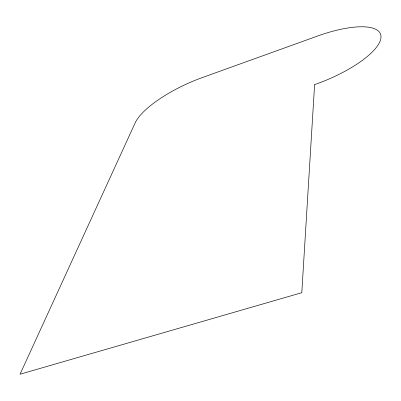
<?xml version="1.0" encoding="UTF-8"?>
<svg xmlns="http://www.w3.org/2000/svg" width="401" height="401" viewBox="0 0 401 401"><rect width="100%" height="100%" fill="white"/><g stroke="black" fill="none" stroke-linecap="round" stroke-linejoin="round"><path stroke-width="0.6" d="M314.605 84.611L301.798 292.7L20.05 374.223L135.157 122.901A65.564 20.777 -25 0 1 201.833 77.754L317.597 36.03A68.355 22.16 -22.4 0 1 380.985 37.368A68.355 22.16 -22.4 0 1 314.605 84.611"/></g></svg>
